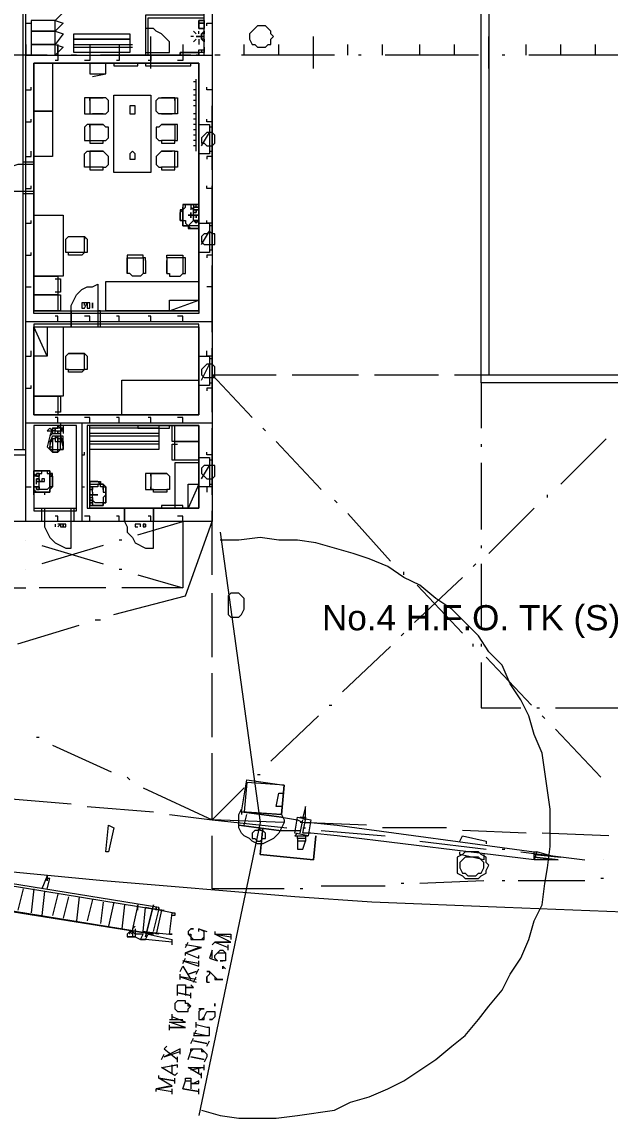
# Model space of a CAD drawing. Header units: millimetres. Extents: x -1005 to 294628, y -1154 to 182592.
# Drawn here: x 38220 to 53441, y 127699 to 156041 of the extents above; entities that cross this region are included whole.
import ezdxf

# ---------------------------------------------------------------- set-up
doc = ezdxf.new("R2010")
doc.units = ezdxf.units.MM
doc.layers.add('PDF_Geomertry', color=7, linetype='Continuous')
doc.styles.get("Standard").update_dxf_attribs({"font": 'arial.ttf'})

msp = doc.modelspace()

# ---------------------------------------------------------------- linework, layer by layer
at = {"layer": 'PDF_Geomertry', "lineweight": 5}
for points in [[(43144, 167233), (43144, 143127), (27923, 143127), (27923, 167233)], [(38323, 165373), (36946, 165373), (36946, 144986), (38323, 144986), (38323, 160001), (38667, 160001), (38667, 160690), (38323, 160690)], [(38254, 165304), (37014, 165304), (37014, 144986), (38254, 144986), (38254, 160001), (38667, 160001), (38667, 160621), (38254, 160621)], [(66011, 146708), (50101, 146708), (50101, 163583), (66011, 163583)], [(38461, 156075), (38461, 155800), (39081, 155800), (39081, 156075), (38461, 156075)], [(42938, 156006), (42800, 156006)], [(42938, 156006), (42938, 155937), (42938, 156006)], [(44384, 155386), (44522, 155386), (44591, 155455), (44660, 155455), (44660, 155593), (44728, 155662), (44660, 155731), (44660, 155800), (44522, 155937), (44315, 155937), (44109, 155731), (44109, 155593), (44177, 155455), (44246, 155455), (44315, 155386), (44384, 155386)], [(38461, 155800), (38461, 155455), (39081, 155455), (39081, 155800), (38461, 155800)], [(41009, 155249), (39563, 155249), (39563, 155731), (41009, 155731), (41009, 155249)], [(42800, 155662), (42731, 155662), (42800, 155662)], [(42800, 155662), (42869, 155662)], [(42869, 155662), (42938, 155662), (42869, 155662)], [(42938, 155800), (42938, 155731), (42938, 155800)], [(38461, 155455), (38461, 155180), (39081, 155180), (39081, 155455), (38461, 155455)], [(39563, 155593), (41009, 155593), (39563, 155593)], [(42938, 155524), (42938, 155593), (42938, 155524)], [(42318, 155180), (42318, 155180), (42318, 155249), (42387, 155249), (42318, 155249)], [(42318, 155180), (42318, 155180)], [(42318, 155180), (42318, 155180)], [(42731, 155249), (42800, 155249), (42800, 155180), (42800, 155249), (42731, 155249), (42387, 155249)], [(42800, 155180), (42800, 155180)], [(42800, 155180), (42800, 155180)], [(42800, 148499), (38530, 148499), (38530, 154973), (38530, 148568), (42800, 148568), (42800, 154973)], [(38530, 154973), (39012, 154973), (39012, 153733), (38530, 153733), (38530, 154973)], [(42800, 154973), (38530, 154973)], [(40389, 154973), (39976, 154973), (39976, 154698), (40389, 154698), (40389, 154973)], [(41216, 154973), (40596, 154973), (40596, 154904), (41216, 154904), (41216, 154973)], [(42593, 154973), (41422, 154973), (41422, 154904), (42593, 154904), (42593, 154973)], [(40596, 154147), (41560, 154147), (41560, 152149), (40596, 152149), (40596, 154147)], [(38530, 153733), (39012, 153733), (39012, 152563), (38530, 152563), (38530, 153733)], [(41147, 153733), (41147, 153871), (41009, 153871), (41009, 153665), (41147, 153665), (41147, 153733)], [(43213, 153045), (43213, 153114), (43144, 153182), (43007, 153182), (42869, 153045), (42869, 152907), (42938, 152907), (43007, 152838), (43144, 152838), (43213, 152907), (43213, 153045)], [(41147, 152563), (41147, 152631), (41078, 152700), (41009, 152631), (41009, 152494), (41147, 152494), (41147, 152563)], [(38254, 152425), (38530, 152425), (38530, 152356), (38254, 152356), (38254, 152425)], [(38254, 151667), (38530, 151667), (38530, 151598), (38254, 151598), (38254, 151667)], [(42387, 151254), (42387, 151185), (42318, 151116), (42387, 151185)], [(42387, 151116), (42387, 151185)], [(42387, 151047), (42387, 151116)], [(42593, 151323), (42456, 151323), (42524, 151323)], [(42593, 151323), (42524, 151323), (42456, 151323), (42524, 151323)], [(42524, 151323), (42593, 151323), (42662, 151323)], [(42593, 151047), (42524, 151047), (42593, 151047), (42593, 151116), (42593, 151047)], [(42593, 151323), (42800, 151323), (42593, 151323), (42800, 151323)], [(42662, 151254), (42800, 151254), (42662, 151254)], [(42800, 151254), (42662, 151254), (42800, 151254)], [(42662, 151254), (42662, 151254)], [(42662, 151185), (42662, 151185)], [(42662, 151185), (42800, 151185), (42662, 151185)], [(42800, 151185), (42662, 151185), (42800, 151185)], [(42662, 151116), (42662, 151185), (42731, 151185), (42662, 151185)], [(42662, 151185), (42662, 151185)], [(42731, 151116), (42731, 151185)], [(42800, 151323), (42800, 151047), (42800, 151323), (42800, 151047)], [(42800, 151254), (42800, 151185), (42800, 151254)], [(42800, 151254), (42800, 151254)], [(38530, 151047), (39287, 151047), (39287, 149463), (38530, 149463), (38530, 151047)], [(42387, 151047), (42387, 150978)], [(42387, 150910), (42387, 150841), (42387, 150772), (42387, 150841)], [(42387, 150910), (42387, 150910)], [(42593, 151047), (42593, 150978), (42593, 151047)], [(42593, 151047), (42593, 151047), (42731, 151047)], [(42593, 151047), (42593, 151047)], [(42593, 151047), (42593, 151047)], [(42662, 150978), (42662, 151047)], [(42662, 151047), (42662, 151047)], [(42731, 151047), (42662, 151047), (42731, 151047), (42800, 151047)], [(42662, 151047), (42662, 151047)], [(42662, 151047), (42662, 151047)], [(42662, 151047), (42731, 151047), (42731, 150978), (42731, 151047)], [(42662, 150910), (42662, 150910)], [(42800, 150772), (42800, 151047), (42800, 150772)], [(42387, 150772), (42456, 150772), (42387, 150772)], [(42593, 150703), (42800, 150703)], [(42800, 150772), (42800, 150703)], [(43213, 150427), (43213, 150565), (43144, 150565), (43075, 150634), (43007, 150565), (42938, 150565), (42869, 150496), (42869, 150359), (42938, 150290), (43213, 150290), (43213, 150427)], [(38530, 148981), (38530, 149463), (39150, 149463), (39150, 148981), (38530, 148981)], [(42800, 148568), (40389, 148568), (40389, 149325), (42800, 149325), (42800, 148568)], [(38530, 148568), (38530, 148981), (39150, 148981), (39150, 148568), (38530, 148568)], [(42800, 148568), (42042, 148568), (42042, 148843), (42800, 148843), (42800, 148568)], [(39494, 148155), (39494, 148568), (39494, 148155)], [(39976, 148774), (39907, 148774), (39907, 148637), (39976, 148637), (39976, 148774)], [(40045, 148774), (40045, 148637), (40045, 148774)], [(40252, 148155), (40252, 148568), (40183, 148568), (40183, 148155), (40252, 148155)], [(42800, 148155), (42800, 145882), (42800, 148223), (38530, 148223), (38530, 145882), (38530, 148155)], [(38530, 148155), (39287, 148155), (39287, 146364), (38530, 146364), (38530, 148155)], [(38874, 148155), (38874, 147397), (38530, 147397), (38530, 148155), (38874, 148155)], [(39838, 147466), (39907, 147397), (39907, 147053), (39838, 147053)], [(43213, 146984), (43213, 147121), (43144, 147190), (43007, 147190), (42869, 147053), (42869, 146915), (42938, 146846), (43213, 146846), (43213, 146984)], [(42800, 145882), (40803, 145882), (40803, 146777), (42800, 146777), (42800, 145882)], [(38530, 145882), (38530, 146364), (39150, 146364), (39150, 145882), (38530, 145882)], [(42800, 145882), (38530, 145882)], [(38530, 145606), (38530, 143402), (39632, 143402), (39632, 145606), (38530, 145606)], [(38530, 145606), (38530, 143471), (39632, 143471), (39632, 145606), (38530, 145606)], [(39012, 145468), (38943, 145537), (38874, 145468), (38943, 145468)], [(39081, 145537), (39081, 145537), (39150, 145537), (39150, 145537), (39081, 145537), (39012, 145537), (39012, 145468), (39012, 145537)], [(39081, 145468), (39081, 145537), (39081, 145468)], [(39150, 145606), (39150, 145606), (39218, 145537), (39150, 145537)], [(39150, 145400), (39150, 145468)], [(39218, 145606), (39218, 145606)], [(39287, 145537), (39218, 145537), (39218, 145468)], [(39218, 145468), (39218, 145400), (39218, 145468)], [(39287, 145537), (39287, 145537)], [(39287, 145468), (39287, 145537)], [(39976, 145606), (42800, 145606), (39907, 145606), (39907, 143471), (42800, 143471), (39976, 143471)], [(39976, 144986), (39976, 145606), (41767, 145606), (41767, 144986), (39976, 144986)], [(42042, 145606), (41216, 145606), (41216, 145537), (42042, 145537), (42042, 145606)], [(42800, 145606), (42800, 145193), (42180, 145193), (42180, 145606), (42800, 145606)], [(42800, 145606), (42800, 143471)], [(39081, 144986), (39218, 144986), (39218, 145262), (39150, 145262), (39150, 145331), (39081, 145331), (39081, 145262), (39012, 145262), (39012, 145193), (38943, 145193), (38943, 145055), (39012, 145055), (39012, 144986), (39081, 144986)], [(39150, 145262), (39081, 145331), (39081, 145193), (39150, 145193), (39150, 145262)], [(39081, 145331), (39081, 145193), (39218, 145193), (39218, 145331), (39081, 145331)], [(39081, 145331), (39081, 145193), (39218, 145193), (39218, 145331), (39081, 145331)], [(39081, 145331), (39081, 145193), (39218, 145193), (39218, 145331), (39081, 145331)], [(39081, 145331), (39081, 145193), (39218, 145193), (39218, 145331), (39081, 145331)], [(39081, 145331), (39081, 145193), (39218, 145193), (39218, 145331), (39081, 145331)], [(39081, 145331), (39081, 145193), (39218, 145193), (39218, 145331), (39081, 145331)], [(39150, 145331), (39150, 145193), (39287, 145193), (39287, 145331), (39150, 145331)], [(39150, 145331), (39150, 145193), (39287, 145193), (39287, 145331), (39150, 145331)], [(39150, 145331), (39150, 145193), (39287, 145193), (39287, 145331), (39150, 145331)], [(39150, 145331), (39150, 145193), (39287, 145193), (39287, 145331), (39150, 145331)], [(39150, 145331), (39150, 145193), (39287, 145193), (39287, 145331), (39150, 145331)], [(39150, 145331), (39150, 145193), (39287, 145193), (39287, 145331), (39150, 145331)], [(42800, 145193), (42800, 144711), (42180, 144711), (42180, 145193), (42800, 145193)], [(39287, 145055), (39287, 144986), (39218, 144986), (39150, 144917), (39012, 144917), (39012, 144986), (38943, 144986), (38943, 145055), (38943, 144986), (39012, 144917), (39150, 144917), (39218, 144986), (39287, 144986)], [(42800, 143471), (42800, 144642), (42180, 144642), (42180, 143471), (42800, 143471)], [(43213, 144435), (43213, 144573), (42938, 144573), (42869, 144504), (42869, 144366), (43007, 144229), (43144, 144229), (43213, 144298), (43213, 144435)], [(38530, 144435), (38530, 144160), (38530, 144435)], [(38530, 144435), (38736, 144435), (38530, 144435)], [(38530, 144366), (38530, 144366)], [(38599, 144298), (38599, 144366)], [(38667, 144366), (38667, 144298)], [(38943, 144022), (38943, 144298), (39012, 144298), (39012, 144366), (38943, 144366), (38943, 144435), (38943, 144366)], [(38943, 144298), (38943, 144366)], [(38530, 143815), (38530, 143884), (38530, 144160), (38530, 143884)], [(38530, 144022), (38530, 144022), (38530, 143953), (38530, 143953)], [(38530, 144022), (38599, 144022), (38530, 144022)], [(38599, 144160), (38599, 144229)], [(38599, 144229), (38599, 144160), (38667, 144160), (38667, 144229), (38599, 144229)], [(38599, 144229), (38599, 144160), (38667, 144160), (38667, 144229), (38599, 144229)], [(38599, 144022), (38599, 144022)], [(38599, 144022), (38599, 144022)], [(38599, 144022), (38599, 144022)], [(38667, 144022), (38599, 144022), (38667, 144022)], [(38599, 144022), (38667, 144022), (38599, 144022)], [(38667, 144022), (38599, 144022), (38667, 144022)], [(38667, 143953), (38599, 143953), (38599, 144022), (38667, 144022)], [(38667, 144160), (38667, 144160)], [(38667, 144160), (38667, 144160)], [(38667, 144160), (38667, 144160)], [(38667, 144160), (38667, 144160)], [(38667, 144160), (38667, 144160)], [(38667, 144160), (38667, 144160)], [(38667, 144160), (38667, 144160)], [(38667, 144160), (38736, 144160), (38667, 144160)], [(38667, 144160), (38667, 144160)], [(38667, 144160), (38667, 144160)], [(38667, 144022), (38667, 144022)], [(38667, 144022), (38667, 144022)], [(38667, 144022), (38667, 143953)], [(38805, 144160), (38805, 144229), (38736, 144229), (38736, 144160), (38805, 144160)], [(38805, 144160), (38805, 144229), (38736, 144229), (38736, 144160), (38805, 144160)], [(40114, 144160), (39976, 144160)], [(39976, 144091), (39976, 144160)], [(39976, 144091), (39976, 143815), (39976, 144091)], [(39976, 144022), (40045, 144022), (39976, 144022)], [(39976, 143953), (39976, 144022), (39976, 143953), (39976, 144022)], [(39976, 144022), (39976, 143953), (39976, 144022)], [(40252, 144160), (40252, 144091), (40183, 144160), (40114, 144160)], [(40252, 144091), (40320, 144091)], [(40389, 144022), (40320, 144091)], [(40320, 144091), (40320, 144091)], [(42800, 143471), (42524, 143471), (42524, 144091), (42800, 144091), (42800, 143471)], [(38599, 143953), (38599, 143953)], [(38599, 143953), (38599, 143953)], [(38599, 143953), (38599, 143953)], [(38599, 143953), (38667, 143953), (38599, 143953)], [(38667, 143953), (38667, 143953)], [(38874, 143884), (38805, 143884), (38736, 143884), (38805, 143884)], [(39976, 143815), (39976, 143815)], [(40045, 143815), (40045, 143815)], [(40045, 143815), (40045, 143815)], [(40045, 143815), (40045, 143815)], [(40045, 143815), (40045, 143815)], [(40045, 143815), (40045, 143815)], [(40045, 143815), (40045, 143815)], [(40045, 143815), (40045, 143815)], [(40114, 143815), (40114, 143815)], [(40183, 143815), (40114, 143815), (40183, 143815)], [(40183, 143815), (40114, 143815), (40183, 143815)], [(40114, 143815), (40114, 143815)], [(40114, 143815), (40114, 143815)], [(40114, 143815), (40114, 143815)], [(40389, 143884), (40389, 143815)], [(40389, 143815), (40389, 143884)], [(40389, 143815), (40389, 143815)], [(40389, 143609), (40389, 143678), (40389, 143747), (40389, 143815), (40389, 143747), (40389, 143678)], [(38805, 143471), (38805, 143127), (38736, 143127), (38736, 143471), (38805, 143471)], [(39563, 143471), (39563, 143127), (39494, 143127), (39494, 143471), (39563, 143471)], [(39976, 143609), (39976, 143678), (39976, 143609)], [(40045, 143678), (39976, 143678), (40045, 143678)], [(39976, 143678), (40045, 143678), (39976, 143678)], [(39976, 143678), (39976, 143678)], [(40045, 143609), (39976, 143609), (40045, 143609)], [(39976, 143609), (40045, 143609), (39976, 143609)], [(39976, 143609), (39976, 143609)], [(39976, 143609), (39976, 143609)], [(40114, 143540), (39976, 143540), (40114, 143540), (39976, 143540)], [(39976, 143540), (39976, 143540)], [(39976, 143540), (39976, 143540)], [(40045, 143678), (40045, 143678)], [(40045, 143609), (40045, 143609)], [(40045, 143609), (40045, 143609)], [(40045, 143609), (40045, 143609)], [(40045, 143609), (40045, 143609)], [(40183, 143540), (40114, 143540), (40045, 143540)], [(40252, 143540), (40252, 143540), (40320, 143540), (40252, 143540), (40114, 143540)], [(40871, 143471), (40871, 143127), (40871, 143471)], [(41629, 143471), (41629, 143127), (41629, 143471)], [(42387, 143540), (41836, 143540), (41836, 143471), (42387, 143471), (42387, 143540)], [(39287, 143058), (39218, 143058), (39218, 142989), (39287, 142989), (39287, 143058)], [(39356, 143058), (39287, 143058), (39287, 142989), (39356, 142989), (39356, 143058)], [(41354, 143058), (41354, 142989), (41422, 142989), (41422, 143058), (41354, 143058)], [(41422, 143058), (41422, 142989), (41422, 143058)], [(43971, 140923), (43971, 141129), (43833, 141267), (43626, 141267), (43558, 141198), (43558, 140716), (43626, 140647), (43833, 140647), (43902, 140716), (43971, 140854), (43971, 140923)], [(43902, 135619), (44935, 135482)], [(45624, 134999), (45279, 135068), (45348, 135482), (45693, 135413)], [(45555, 135757), (45555, 135757)], [(45555, 135757), (45555, 135757)], [(45555, 135482), (45555, 135413)], [(40596, 135206), (40458, 134586), (40389, 134586), (40458, 135275)], [(43833, 135275), (44866, 135137)], [(44522, 134999), (44522, 135068), (44453, 135137), (44384, 135137), (44384, 135206), (44315, 135137), (44246, 135137), (44177, 135068), (44177, 134931), (44246, 134931), (44315, 134862), (44384, 134862), (44453, 134931), (44522, 134931), (44522, 134999)], [(44384, 134517), (44453, 135206)], [(45762, 134380), (45830, 134999)], [(45348, 134862), (45348, 134655), (45486, 134655), (45555, 134862)], [(45762, 134380), (44384, 134517)], [(49963, 134586), (49756, 134586), (49687, 134586), (49619, 134517), (49481, 134448), (49481, 134035), (49619, 133966), (49687, 133897), (49756, 133897), (49963, 133897), (50032, 133897), (50101, 133966), (50238, 134035), (50238, 134104), (50307, 134242), (50238, 134311), (50238, 134448), (50101, 134517), (50032, 134586)], [(49963, 133966), (50032, 134035), (50101, 134035), (50170, 134173), (50170, 134311), (50032, 134448), (49963, 134448), (49756, 134448), (49687, 134448), (49550, 134311), (49550, 134173), (49619, 134035), (49687, 134035), (49756, 133966)], [(52167, 134448), (52098, 134448), (51478, 134517)], [(52098, 134380), (51478, 134448)], [(41422, 132382), (41629, 133209)], [(41698, 133071), (41698, 133140)], [(41767, 133140), (41767, 133071), (41767, 133140)], [(40940, 132382), (41078, 132382)], [(41629, 132451), (41629, 132451)], [(42042, 132451), (42042, 132451)], [(42042, 132451), (42111, 132451), (42042, 132451)], [(42731, 131487), (42524, 131418)], [(42593, 130867), (42249, 130936)], [(43213, 130660), (43213, 130591), (43213, 130660)], [(43007, 129627), (42662, 129696)], [(42938, 129214), (42593, 129283)], [(42800, 128387), (42387, 128456)]]:
    msp.add_lwpolyline(points, close=True, dxfattribs=at)
for points in [[(64151, 163376), (65804, 163376), (50307, 163376), (50307, 146915), (65804, 146915), (64151, 146915)], [(42938, 155180), (42938, 161861), (41767, 161861), (41767, 160759), (42387, 160414), (42938, 160414)], [(38323, 143127), (38323, 159932), (38736, 159932), (38736, 160759)], [(39081, 156626), (39287, 156626), (39081, 156351), (39287, 156282), (39081, 156075), (39287, 156006), (39081, 155800), (39287, 155731), (39081, 155455), (39287, 155386), (39081, 155180)], [(42938, 156213), (41422, 156213), (41422, 155180)], [(38323, 156006), (38461, 156006), (38461, 155937)], [(41491, 155180), (41491, 156144), (42938, 156144)], [(42800, 156075), (42800, 155869), (42938, 155869), (42938, 155937), (42938, 155869), (42800, 155869), (42800, 156075), (42938, 156075), (42938, 156006), (42938, 156075), (42800, 156075), (42938, 156075)], [(42800, 156006), (42938, 156006), (42938, 155937), (42938, 155937)], [(42938, 155869), (42800, 155869), (42938, 155869), (42938, 155937), (42938, 155937)], [(43007, 155937), (43007, 156006), (43144, 156006), (43144, 154284), (43007, 154284), (43007, 154353)], [(41422, 155249), (42042, 155249), (42042, 155524), (41836, 155731), (41698, 155800), (41629, 155869), (41422, 155869)], [(41560, 154835), (41560, 155662)], [(42662, 155662), (42593, 155662)], [(42731, 155731), (42662, 155800)], [(42800, 155731), (42800, 155800)], [(42938, 155593), (42869, 155593), (42869, 155662), (42869, 155731), (42938, 155800)], [(42938, 155731), (42869, 155731), (42869, 155662), (42869, 155593), (42938, 155524)], [(42869, 155731), (42869, 155731)], [(45762, 154835), (45762, 155662)], [(50307, 154835), (50307, 155662)], [(38323, 155455), (38323, 155180), (43144, 155180)], [(39150, 155180), (39150, 155455), (39150, 155180), (39150, 155042), (39081, 155042)], [(39563, 155455), (41078, 155455)], [(39563, 155386), (41078, 155386)], [(39976, 155455), (39976, 155180), (39976, 155042), (39838, 155042)], [(40734, 155455), (40734, 155180), (40734, 155042), (40665, 155042)], [(42387, 155455), (42387, 155180), (42387, 155042), (42249, 155042)], [(42731, 155593), (42662, 155524)], [(42800, 155593), (42800, 155455)], [(42938, 155386), (42938, 155386), (42938, 155249), (42800, 155249)], [(42800, 155249), (42800, 155318), (42938, 155318), (42938, 155386), (42938, 155249), (42938, 155249)], [(42869, 155593), (42869, 155593)], [(42869, 155318), (42869, 155249)], [(42938, 155386), (42938, 155249)], [(43971, 155180), (43971, 155455)], [(44866, 155180), (44866, 155455)], [(46657, 155180), (46657, 155455)], [(47552, 155180), (47552, 155455)], [(48517, 155180), (48517, 155455)], [(49412, 155180), (49412, 155455)], [(51272, 155180), (51272, 155455)], [(52167, 155180), (52167, 155455)], [(53062, 155180), (53062, 155455)], [(38874, 155180), (36532, 155180)], [(39632, 155180), (39494, 155180)], [(42593, 155180), (40252, 155180)], [(41560, 155180), (41560, 155042), (41491, 155042)], [(42800, 155180), (42731, 155180), (42731, 155180)], [(43351, 155180), (43213, 155180)], [(46313, 155180), (43902, 155180)], [(47001, 155180), (46932, 155180)], [(50032, 155180), (47621, 155180)], [(50721, 155180), (50652, 155180)], [(53682, 155180), (51340, 155180)], [(40045, 154629), (40389, 154698)], [(42731, 154491), (42662, 154491)], [(42731, 152700), (42731, 154560)], [(38323, 154284), (38461, 154284), (38461, 154353)], [(42731, 154284), (42662, 154284)], [(39976, 154009), (39976, 154078), (40320, 154078), (40045, 154078), (39976, 154078), (39907, 154078), (39838, 154078), (39838, 154009), (39838, 153665), (39907, 153665), (39976, 153665), (40045, 153665)], [(39976, 154078), (39976, 153665), (40320, 153665), (40389, 153665), (40458, 153733), (40458, 154009), (40389, 154078), (40320, 154078), (40320, 154078)], [(42180, 154078), (42180, 153665), (41836, 153665), (41767, 153665), (41698, 153733), (41698, 154009), (41767, 154078), (41836, 154078), (41836, 154078)], [(42180, 154009), (42180, 154078), (41836, 154078), (42111, 154078), (42180, 154078), (42249, 154078), (42249, 154009), (42249, 153665), (42180, 153665), (42111, 153665)], [(42731, 154147), (42662, 154147)], [(42731, 154009), (42662, 154009)], [(40320, 153665), (40320, 153665), (40045, 153665)], [(41836, 153665), (41836, 153665), (42111, 153665)], [(42731, 153871), (42662, 153871)], [(42731, 153665), (42662, 153665)], [(43144, 152218), (43144, 153871)], [(38323, 153458), (38461, 153458), (38461, 153527)], [(39976, 153320), (39976, 153389), (40320, 153389), (40045, 153389), (39976, 153389), (39907, 153389), (39838, 153320), (39838, 152976), (39907, 152976), (39976, 152976), (39976, 152907), (40045, 152907), (40320, 152907), (40320, 152976)], [(39976, 153389), (39976, 152976), (40320, 152976), (40389, 152976), (40458, 153045), (40458, 153320), (40389, 153320), (40320, 153389), (40320, 153389)], [(41836, 153389), (41836, 153389), (41767, 153320), (41698, 153320), (41698, 153045), (41767, 152976), (41836, 152976), (41836, 152907), (42111, 152907), (42180, 152907), (42180, 152976), (42249, 152976), (42249, 153320), (42249, 153389), (42180, 153389), (42180, 153320)], [(42180, 153389), (41836, 153389), (42111, 153389), (42180, 153389), (42180, 152976), (41836, 152976)], [(42731, 153527), (42662, 153527)], [(42731, 153389), (42662, 153389)], [(42800, 153389), (43075, 153389), (43075, 152631), (42800, 152631)], [(43144, 153458), (43007, 153458), (43007, 153527)], [(42731, 153251), (42662, 153251)], [(42731, 153114), (42662, 153114)], [(42869, 152838), (43075, 153182)], [(43075, 152700), (43144, 152700), (43144, 153320), (43075, 153320)], [(42731, 152976), (42662, 152976)], [(42731, 152838), (42662, 152838)], [(38323, 152563), (38461, 152563), (38461, 152700)], [(40320, 152287), (39976, 152287), (39907, 152287), (39838, 152287), (39838, 152631), (39907, 152700), (39976, 152700), (39976, 152631)], [(39976, 152700), (39976, 152287), (39976, 152218), (40045, 152218), (40320, 152218), (40320, 152287), (40389, 152287), (40458, 152356), (40458, 152563), (40389, 152631), (40320, 152700), (39976, 152700), (40045, 152700), (40320, 152700), (40320, 152700)], [(42180, 152631), (42180, 152700), (42249, 152700), (42249, 152631), (42249, 152287), (42180, 152287), (41836, 152287), (41836, 152218), (42111, 152218), (42180, 152218), (42180, 152287), (42180, 152700), (41836, 152700), (41767, 152631), (41698, 152563), (41698, 152356), (41767, 152287), (41836, 152287)], [(41836, 152700), (41836, 152700), (42111, 152700)], [(42180, 152700), (42111, 152700)], [(43144, 152563), (43007, 152563), (43007, 152494)], [(38254, 152356), (38116, 152356), (37910, 152287), (37703, 152080), (37565, 151805), (37565, 151667), (38254, 151667)], [(38323, 151736), (38461, 151736), (38461, 151805)], [(43144, 151736), (43007, 151736), (43007, 151805)], [(43144, 150152), (43144, 151805)], [(42387, 151323), (42387, 151323), (42387, 151254), (42387, 151185), (42318, 151185), (42318, 151116), (42318, 151047), (42318, 151116), (42318, 151047)], [(42318, 151116), (42387, 151185), (42387, 151254)], [(42318, 151047), (42318, 150978), (42318, 151116), (42318, 151116)], [(42456, 151323), (42387, 151323), (42456, 151323), (42387, 151323), (42456, 151323), (42387, 151323), (42387, 151254), (42387, 151185), (42456, 151254), (42456, 151323), (42593, 151323), (42593, 151254), (42593, 151185)], [(42387, 151323), (42387, 151323), (42387, 151254)], [(42387, 151323), (42387, 151323), (42387, 151254)], [(42387, 151323), (42387, 151323), (42387, 151254)], [(42387, 151116), (42387, 151116)], [(42524, 151323), (42524, 151323), (42456, 151323), (42456, 151323)], [(42593, 151254), (42662, 151185), (42662, 151254), (42662, 151254)], [(42731, 151323), (42731, 151323), (42662, 151323)], [(42731, 151254), (42731, 151254), (42800, 151254), (42800, 151185), (42731, 151185), (42800, 151185), (42800, 151116), (42800, 151185), (42800, 151254), (42800, 151185), (42731, 151185), (42662, 151185), (42662, 151254), (42662, 151254), (42731, 151254), (42800, 151254), (42731, 151254), (42731, 151323)], [(42800, 151185), (42800, 151185), (42800, 151254), (42800, 151323), (42731, 151323), (42662, 151323), (42662, 151254), (42662, 151185), (42662, 151116), (42662, 151185), (42662, 151116), (42662, 151185), (42662, 151116)], [(42731, 151254), (42662, 151254), (42662, 151254)], [(42731, 151254), (42731, 151254), (42662, 151254)], [(42662, 151185), (42662, 151185), (42662, 151116)], [(42662, 151047), (42662, 151047), (42662, 151116), (42731, 151116), (42731, 151185), (42800, 151185), (42800, 151185)], [(42800, 151254), (42800, 151254), (42731, 151254), (42731, 151254)], [(42800, 151254), (42800, 151254), (42800, 151185)], [(42800, 151047), (42800, 151254)], [(38323, 150841), (38461, 150841), (38461, 150910)], [(42456, 150772), (42456, 150772), (42387, 150772), (42387, 150841), (42387, 150910), (42318, 150910), (42318, 150978), (42318, 150910), (42387, 150910), (42387, 150978), (42387, 150910), (42456, 150910), (42456, 150841), (42524, 150772), (42593, 150841), (42662, 150910), (42731, 150841), (42800, 150910), (42800, 150841), (42800, 150841), (42800, 150910), (42800, 150910)], [(42387, 150841), (42387, 150772), (42387, 150772)], [(42593, 151047), (42593, 151047), (42662, 151047), (42662, 150978), (42662, 151047), (42662, 151047)], [(42662, 150910), (42662, 150910), (42800, 150910), (42662, 150910), (42662, 150978), (42662, 151047), (42593, 151047), (42731, 151047), (42731, 151047)], [(42662, 150910), (42731, 150841), (42731, 150910), (42800, 150910), (42800, 150910)], [(42731, 151047), (42731, 151047), (42800, 151047), (42800, 150841)], [(42731, 151047), (42731, 151047)], [(42800, 150841), (42800, 150910), (42800, 150910)], [(42800, 150910), (42800, 150910)], [(42800, 150772), (42800, 150841), (42800, 150841)], [(42800, 150841), (43075, 150841), (43075, 150083), (42800, 150083)], [(43144, 150841), (43007, 150841), (43007, 150910)], [(42662, 150772), (42593, 150772), (42524, 150772), (42456, 150772), (42524, 150772), (42524, 150703), (42593, 150703), (42524, 150772), (42524, 150772)], [(42524, 150772), (42456, 150772), (42456, 150772)], [(42662, 150703), (42524, 150703)], [(42800, 150772), (42731, 150772), (42662, 150772)], [(42731, 150772), (42731, 150772)], [(42869, 150290), (43075, 150634)], [(43075, 150152), (43144, 150152), (43144, 150772), (43075, 150772)], [(39769, 150014), (39425, 150014), (39425, 150083), (39356, 150083), (39356, 150152), (39356, 150359), (39356, 150427), (39425, 150496), (39838, 150496), (39838, 150427)], [(39425, 150496), (39425, 150496), (39769, 150496), (39838, 150496), (39907, 150427), (39907, 150083), (39838, 150083), (39838, 150496)], [(38323, 150014), (38461, 150014), (38461, 150083)], [(39838, 150083), (39425, 150083)], [(39769, 150014), (39838, 150083), (39838, 150083)], [(40940, 149945), (41354, 149945), (41354, 150014), (41009, 150014), (40940, 150014), (40940, 149945), (41009, 149945)], [(41422, 149876), (41422, 149532), (41354, 149532), (41285, 149463), (41078, 149463), (41009, 149532), (40940, 149532), (40940, 149945), (40940, 149876), (40940, 149532), (40940, 149532)], [(41422, 149876), (41422, 149945), (41354, 149945), (41354, 149945)], [(41354, 149945), (41354, 149532)], [(42042, 149945), (41973, 149945), (41973, 150014), (42042, 150014), (42318, 150014), (42387, 150014), (42387, 149945), (42387, 149532), (42456, 149532), (42456, 149876), (42456, 149945), (42387, 149945), (42318, 149945)], [(42387, 149945), (41973, 149945), (41973, 149532), (42042, 149532), (42042, 149463), (42318, 149463), (42387, 149532)], [(41973, 149945), (41973, 149876)], [(43144, 150014), (43007, 150014), (43007, 149945)], [(41973, 149532), (41973, 149532), (41973, 149876)], [(43144, 148017), (43144, 149739)], [(39081, 149394), (39218, 149394), (39218, 149050), (39081, 149050)], [(38323, 149188), (38461, 149188)], [(39494, 148568), (39494, 148706), (39632, 148981), (39769, 149119), (39907, 149188), (40045, 149188), (40183, 149257), (40183, 148568)], [(43144, 149188), (43007, 149188)], [(39081, 148981), (39218, 148981), (39218, 148568), (39081, 148568)], [(42042, 148568), (42800, 148843)], [(39838, 148706), (39838, 148774), (39769, 148774), (39769, 148637), (39838, 148637), (39907, 148774), (39838, 148774)], [(38323, 148292), (43144, 148292)], [(39150, 148292), (39150, 148430), (39081, 148430)], [(39976, 148292), (39976, 148430), (39838, 148430)], [(40734, 148292), (40734, 148430), (40665, 148430)], [(41560, 148292), (41560, 148430), (41491, 148430)], [(42387, 148292), (42387, 148430), (42249, 148430)], [(38874, 147397), (38530, 148155)], [(38323, 147397), (38461, 147397), (38461, 147535)], [(39425, 147053), (39838, 147053), (39838, 147053), (39769, 146984), (39425, 146984), (39425, 147053), (39356, 147053), (39356, 147121), (39356, 147397), (39425, 147466), (39838, 147466)], [(39838, 147397), (39838, 147466), (39769, 147466), (39425, 147466), (39425, 147466)], [(42800, 147397), (43075, 147397), (43075, 146639), (42800, 146639)], [(43144, 147397), (43007, 147397), (43007, 147535)], [(43144, 145951), (43144, 147604)], [(42869, 146777), (43075, 147190)], [(43075, 146708), (43144, 146708), (43144, 147328), (43075, 147328)], [(44177, 145813), (43144, 146915), (44797, 146915)], [(45211, 146915), (46932, 146915)], [(47346, 146915), (48999, 146915)], [(49412, 146915), (51065, 146915)], [(51547, 146915), (53200, 146915)], [(38323, 146570), (38461, 146570), (38461, 146639)], [(43144, 146570), (43007, 146570), (43007, 146502)], [(50101, 146708), (50101, 145537)], [(39081, 146364), (39218, 146364), (39218, 145951), (39081, 145951)], [(39150, 145675), (39150, 145813), (39081, 145813)], [(39976, 145675), (39976, 145813), (39838, 145813)], [(40734, 145675), (40734, 145813), (40665, 145813)], [(41560, 145675), (41560, 145813), (41491, 145813)], [(42387, 145675), (42387, 145813), (42249, 145813)], [(38323, 145675), (43144, 145675)], [(39012, 145537), (38943, 145331), (38874, 145055), (39012, 144917), (39150, 144917), (39218, 144986), (39287, 144986), (39287, 145055), (39218, 145331), (39287, 145193), (39287, 145055), (39218, 145400), (39218, 145468), (39287, 145468), (39287, 145400)], [(39218, 145675), (39218, 145400), (39218, 145331), (39012, 145331), (38943, 145193), (38943, 145055), (39012, 145331)], [(39081, 145400), (39081, 145468), (39012, 145468), (39012, 145400), (38943, 145331)], [(39012, 145400), (39218, 145400), (39218, 145400)], [(39081, 145468), (39081, 145468), (39150, 145468), (39218, 145468)], [(39218, 145606), (39218, 145606)], [(39287, 145606), (39287, 145606), (39287, 145537), (39218, 145537), (39218, 145537)], [(39218, 145537), (39218, 145537), (39287, 145537), (39287, 145537)], [(39769, 145675), (39769, 143127)], [(41767, 145537), (39976, 145537)], [(41767, 145400), (39976, 145400)], [(42249, 145193), (42111, 145193), (42111, 145606), (42249, 145606)], [(43144, 143815), (43144, 145537)], [(44522, 145468), (44453, 145537)], [(39150, 144917), (39150, 145262), (39150, 145331), (39081, 145331), (39081, 145262), (39012, 145262), (39012, 144917)], [(39081, 145331), (39081, 145331)], [(41767, 145331), (39976, 145331)], [(41767, 145193), (39976, 145193)], [(41767, 145124), (39976, 145124)], [(42249, 144711), (42111, 144711), (42111, 145124), (42249, 145124)], [(45968, 143953), (44797, 145193)], [(50101, 145124), (50101, 145055)], [(52167, 144091), (53338, 145262)], [(36739, 144849), (38323, 144849)], [(39769, 144849), (39838, 144849), (39838, 144917)], [(43144, 144849), (43007, 144849), (43007, 144917)], [(42800, 144780), (43075, 144780), (43075, 144022), (42800, 144022)], [(42869, 144229), (43075, 144573)], [(43075, 144091), (43144, 144091), (43144, 144711), (43075, 144711)], [(50101, 144642), (50101, 142920)], [(38599, 143884), (38599, 143884), (38530, 143953), (38530, 144160), (38530, 144435)], [(38530, 144435), (38530, 144435), (38599, 144435), (38599, 144435)], [(38943, 144022), (38943, 144022), (38874, 143953), (38667, 143953), (38667, 144022), (38667, 144298), (38599, 144298), (38530, 144298), (38530, 144229), (38530, 144298), (38530, 144366), (38530, 144298), (38530, 144366), (38599, 144298), (38667, 144298), (38667, 144366), (38599, 144366), (38599, 144366)], [(38599, 144435), (38667, 144435), (38805, 144435), (38874, 144435), (38874, 144435)], [(38599, 144366), (38599, 144366), (38667, 144366)], [(38667, 144366), (38736, 144366), (38736, 144435), (38874, 144435), (38874, 144366), (38943, 144366), (39012, 144298), (39012, 144229), (39012, 144298), (39012, 144022), (38943, 143953), (38943, 143884), (38943, 143953), (39012, 144022), (39012, 144091), (39012, 144160), (39012, 144229)], [(38667, 144435), (38736, 144435), (38805, 144435)], [(38874, 144435), (38736, 144435), (38805, 144435), (38805, 144435)], [(38943, 144435), (38943, 144435), (38943, 144435), (38874, 144435), (38943, 144435), (38874, 144435), (38805, 144435)], [(41560, 144298), (41560, 144366), (41491, 144366), (41422, 144366), (41422, 144298), (41422, 144022), (41422, 143953), (41491, 143953), (41560, 143953), (41560, 144022)], [(41973, 144366), (41973, 144366), (42042, 144298), (42042, 144229), (42042, 144022), (42042, 143953), (41973, 143953), (41973, 143884), (41629, 143884), (41629, 143953), (41560, 143953), (41973, 143953)], [(41560, 144366), (41973, 144366), (41629, 144366), (41560, 144366), (41560, 143953)], [(38323, 144022), (38461, 144022)], [(38530, 143884), (38736, 143884), (38530, 143884), (38736, 143884), (38530, 143884), (38530, 144160), (38530, 143884), (38530, 143815)], [(38599, 144091), (38599, 144160), (38599, 144229), (38599, 144160), (38599, 144160)], [(38599, 144229), (38667, 144229), (38667, 144160)], [(38599, 144160), (38667, 144160), (38667, 144160)], [(38599, 144022), (38599, 144022), (38599, 143953), (38667, 143953), (38667, 143953)], [(38667, 144022), (38667, 144022), (38599, 144022)], [(38667, 144022), (38667, 144022), (38599, 144022), (38599, 144022)], [(38599, 144022), (38599, 144022), (38599, 143953)], [(38667, 144022), (38667, 144022), (38599, 144022)], [(38667, 144229), (38667, 144229), (38667, 144160)], [(38667, 144229), (38667, 144160), (38667, 144160)], [(38667, 144022), (38667, 144022), (38667, 143953)], [(38667, 144022), (38667, 144022), (38667, 143953), (38667, 143953)], [(38667, 144022), (38667, 144022), (38667, 143953), (38667, 143953)], [(38667, 144022), (38667, 144022), (38667, 143953)], [(39012, 144229), (39012, 144160), (39012, 144091), (39012, 144022), (38943, 144022), (38943, 143953), (38943, 143953), (38943, 143884), (38943, 143884)], [(39012, 144160), (39012, 144160), (39012, 144091), (39012, 144022), (38943, 143953), (38943, 143884), (38943, 143884)], [(39012, 144160), (39012, 144091), (39012, 144022), (38943, 143953)], [(39769, 144022), (39838, 144022)], [(39976, 144091), (39976, 144091), (40045, 144091), (40045, 144091)], [(39976, 144091), (39976, 144022), (39976, 144022)], [(39976, 143815), (39976, 143815), (39976, 144022)], [(39976, 143953), (39976, 143953), (39976, 144022), (39976, 144022)], [(40045, 143884), (40045, 143953), (39976, 143953), (40045, 143953), (40045, 144022), (40045, 143953), (40045, 144022)], [(40045, 144160), (40183, 144160)], [(40320, 143953), (40320, 144022), (40252, 144022), (40252, 144091), (40183, 144091), (40183, 144022), (40114, 144022), (40045, 144022), (40045, 144022)], [(40045, 144091), (40114, 144091), (40183, 144091), (40252, 144091), (40320, 144091), (40320, 144091), (40320, 144091)], [(40252, 144091), (40252, 144091)], [(40320, 144091), (40320, 144091), (40320, 144022), (40389, 144022)], [(40320, 144022), (40320, 143953), (40320, 143884), (40389, 143884), (40389, 143953), (40389, 143884), (40389, 143953), (40389, 144022), (40389, 143953), (40389, 144022)], [(42800, 144091), (42524, 143471)], [(43144, 144022), (43007, 144022), (43007, 143884)], [(38599, 143953), (38599, 143953), (38667, 143953), (38667, 143953)], [(38599, 143953), (38599, 143953), (38667, 143953)], [(38667, 143884), (38736, 143884), (38805, 143884), (38667, 143884), (38599, 143884), (38599, 143884)], [(38874, 143884), (38805, 143884), (38736, 143884), (38805, 143884), (38874, 143884), (38943, 143884), (38943, 143884)], [(38874, 143884), (38874, 143884), (38805, 143884), (38805, 143815)], [(38943, 143953), (38943, 143884), (38874, 143884), (38943, 143884), (38874, 143884), (38943, 143884), (38943, 143884)], [(40045, 143747), (40045, 143815), (39976, 143815), (40045, 143815), (40114, 143815), (40114, 143815), (40045, 143815), (39976, 143815), (39976, 143815), (40045, 143815), (40114, 143815), (40114, 143815), (40045, 143815), (40045, 143815)], [(40045, 143815), (40045, 143815), (39976, 143815), (39976, 143815)], [(39976, 143540), (39976, 143815), (39976, 143540), (39976, 143815), (39976, 143540), (39976, 143609), (39976, 143678), (39976, 143678)], [(39976, 143815), (39976, 143609), (39976, 143609)], [(39976, 143678), (39976, 143678), (39976, 143747), (40045, 143747), (40045, 143678), (40045, 143609), (40045, 143540)], [(40045, 143884), (40045, 143815), (40045, 143815)], [(40045, 143747), (40045, 143678)], [(40114, 143815), (40114, 143815)], [(40389, 143678), (40389, 143747), (40389, 143678), (40389, 143609), (40320, 143609), (40320, 143540), (40320, 143609), (40389, 143609), (40320, 143609), (40320, 143540), (40320, 143609), (40389, 143609), (40389, 143678), (40389, 143747), (40389, 143815), (40320, 143747), (40320, 143678), (40320, 143609), (40114, 143609), (40114, 143609)], [(40389, 143815), (40389, 143815), (40389, 143747)], [(40389, 143815), (40389, 143747)], [(51823, 143747), (51823, 143815)], [(39976, 143609), (39976, 143609), (39976, 143678)], [(40045, 143678), (40045, 143678), (40045, 143609), (39976, 143609), (39976, 143678)], [(40045, 143678), (39976, 143678), (39976, 143678)], [(39976, 143678), (39976, 143678), (39976, 143609), (39976, 143678), (40045, 143678), (40045, 143678)], [(39976, 143678), (39976, 143678), (39976, 143678), (40045, 143678), (40045, 143678)], [(39976, 143678), (39976, 143678)], [(39976, 143609), (40045, 143609), (40045, 143609)], [(40045, 143609), (39976, 143609), (39976, 143609)], [(39976, 143609), (39976, 143609), (40045, 143609), (40045, 143609)], [(39976, 143540), (39976, 143540), (40045, 143540), (40045, 143540)], [(40114, 143609), (40045, 143678), (40045, 143678)], [(40045, 143609), (40045, 143609), (40045, 143678), (40045, 143678)], [(40045, 143678), (40045, 143678), (40045, 143609)], [(40114, 143540), (40183, 143540), (40252, 143540), (40320, 143540), (40252, 143540), (40252, 143540)], [(40320, 143540), (40320, 143540), (40252, 143540), (40114, 143540)], [(40183, 143540), (40252, 143540), (40252, 143540)], [(40389, 143678), (40389, 143609), (40320, 143609), (40320, 143609)], [(40320, 143609), (40320, 143540)], [(46381, 143609), (46313, 143678)], [(50307, 142300), (51478, 143471)], [(39150, 143127), (39150, 143264), (39081, 143264)], [(39976, 143127), (39976, 143264), (39838, 143264)], [(40734, 143127), (40734, 143264), (40665, 143264)], [(41216, 142782), (42387, 143127), (42387, 143264), (42249, 143264)], [(41560, 143127), (41560, 143264), (41491, 143264)], [(43144, 141749), (43144, 143402)], [(47759, 142094), (46657, 143333)], [(38805, 143127), (38805, 142989), (38943, 142713), (39081, 142576), (39356, 142438), (39494, 142438), (39494, 143127)], [(39081, 143058), (39081, 142989)], [(39150, 142989), (39218, 143058), (39150, 143058)], [(40596, 140716), (42456, 141198), (43144, 143127)], [(40871, 143127), (40940, 142989), (40940, 142851), (41078, 142713), (41147, 142576), (41422, 142438), (41629, 142438), (41629, 143127)], [(41285, 142989), (41285, 143058), (41216, 143058), (41147, 143058), (41147, 142989), (41216, 142989)], [(42387, 143127), (42387, 141405)], [(43351, 142851), (44384, 135344), (42800, 127768)], [(38323, 142645), (38323, 142645)], [(40803, 142645), (40734, 142645)], [(42869, 127905), (43351, 127768), (43833, 127699), (44797, 127699), (45348, 127768), (46313, 127905), (46726, 128112), (47208, 128250), (47690, 128456), (48103, 128663), (48930, 129214), (49343, 129558), (49687, 129834), (50032, 130247), (50307, 130591), (50652, 131005), (50858, 131418), (51134, 131831), (51340, 132313), (51478, 132795), (51685, 133209), (51754, 133760), (51823, 134173), (51891, 134724), (51891, 135688), (51685, 137135), (51478, 137617), (51340, 138099), (51134, 138512), (50858, 138925), (50652, 139407), (50307, 139752), (50032, 140165), (49343, 140854), (48930, 141129), (48517, 141474), (48103, 141680), (47690, 141956), (47208, 142162), (46795, 142300), (45830, 142576), (45348, 142645), (44866, 142645), (44384, 142713), (43833, 142645), (43351, 142645)], [(40320, 142507), (38736, 142025)], [(38736, 142507), (40320, 142025)], [(50101, 142507), (50101, 142438)], [(49894, 141956), (49963, 142025)], [(50101, 142025), (50101, 140372)], [(37910, 141749), (36739, 141405), (38323, 141405)], [(38323, 141887), (38323, 141887)], [(40734, 141887), (40803, 141887)], [(41216, 141749), (42387, 141405), (40803, 141405)], [(48103, 141749), (48103, 141818)], [(48379, 140509), (49619, 141680)], [(49619, 140234), (48448, 141474)], [(40389, 141405), (38667, 141405)], [(43144, 139614), (43144, 141267)], [(40114, 140578), (40252, 140578)], [(38116, 139958), (39701, 140441)], [(48034, 140165), (48103, 140234)], [(46519, 138719), (47759, 139890)], [(49894, 139890), (49894, 139958)], [(50101, 139958), (50101, 139890)], [(50101, 139476), (50101, 138305), (51134, 138305)], [(51409, 138374), (50238, 139614)], [(43144, 137548), (43144, 139201)], [(54233, 133002), (50721, 133140), (47277, 133278), (45279, 133415), (40320, 133829), (36808, 134173), (33364, 134586), (31918, 134793), (30471, 134999), (28474, 135344), (26408, 135826), (24755, 136170), (23170, 136584), (21311, 137135), (19451, 137617), (17385, 138237), (15319, 138925)], [(46175, 138374), (46244, 138374)], [(44660, 136928), (45899, 138099)], [(51547, 138305), (51616, 138305)], [(51754, 138030), (51685, 138099)], [(52029, 138305), (53682, 138305)], [(53200, 136515), (52029, 137754)], [(38599, 137548), (38667, 137548)], [(39012, 137341), (40527, 136652)], [(42042, 135550), (43144, 135413), (43144, 137135)], [(40940, 136515), (41009, 136446)], [(44935, 135550), (45004, 136308), (44935, 135550), (43902, 135619), (44040, 136446), (45004, 136308), (44040, 136377), (43971, 135619), (44935, 135550), (45004, 135413), (45004, 135344), (44866, 135068), (44728, 134931), (44453, 134793), (44315, 134793), (44177, 134862), (44109, 134931), (43971, 134999), (43902, 135068), (43833, 135206), (43833, 135550), (43902, 135688)], [(44315, 136584), (44384, 136584)], [(41629, 132520), (41767, 133071), (22000, 136308)], [(41354, 136239), (43144, 135413), (43971, 136239)], [(44935, 135757), (44797, 135757), (44866, 136101), (45004, 136101)], [(37841, 135964), (39494, 135826)], [(22206, 135550), (41629, 132451), (22206, 135619)], [(39907, 135757), (41629, 135619)], [(43902, 135619), (43902, 135550)], [(43971, 135275), (44040, 135550)], [(44935, 135482), (45348, 135413), (45486, 135344)], [(45555, 135413), (45417, 135482), (45555, 135482), (45555, 135482)], [(45417, 135482), (45417, 135482), (45486, 135482), (45486, 135482)], [(45555, 135482), (45555, 135482), (45555, 135757), (45486, 135482)], [(45004, 135344), (43144, 135413), (45073, 135206)], [(45417, 135068), (45486, 135413)], [(47139, 135275), (45417, 135344)], [(52029, 134380), (52029, 134380), (51478, 134380), (46381, 134999), (45693, 135068), (45486, 135068), (45555, 135413)], [(45486, 135206), (45555, 135206)], [(45555, 135344), (45693, 135344), (46381, 135275), (51478, 134586), (51547, 134586), (51478, 134380), (51478, 134380), (51478, 134586)], [(49205, 135206), (47552, 135206)], [(45004, 133622), (43144, 133622), (43144, 134999)], [(44866, 135137), (45279, 135137), (45417, 135137)], [(45348, 135068), (45279, 134999), (45624, 134999), (45624, 134999)], [(45555, 134999), (45555, 134931), (45348, 134931), (45348, 134999)], [(45348, 134931), (45348, 134862)], [(45555, 134931), (45555, 134862)], [(45968, 135137), (47621, 134999)], [(48103, 134931), (48103, 134931)], [(49550, 134862), (49619, 134999), (50238, 134862), (50238, 134793)], [(51272, 135068), (49619, 135137)], [(53407, 134999), (51685, 135068)], [(48517, 134862), (50238, 134655)], [(50652, 134655), (50721, 134655)], [(41767, 133140), (33708, 134448)], [(50170, 134517), (50170, 134380), (49550, 134517), (49550, 134586)], [(51134, 134586), (52787, 134380)], [(52029, 134448), (52029, 134448), (51547, 134586), (51478, 134380)], [(52098, 134380), (52098, 134380)], [(53269, 134380), (53269, 134380)], [(38874, 133622), (38943, 133897), (38874, 133897), (38874, 133966), (38874, 133829), (38874, 133966), (38736, 133622)], [(38874, 133829), (38874, 133829)], [(50170, 133829), (48517, 133760)], [(50721, 133829), (50652, 133829)], [(52787, 133829), (51065, 133829)], [(53269, 133897), (53200, 133897)], [(38254, 133622), (38116, 133071)], [(38530, 133622), (38461, 133002)], [(38805, 133553), (38736, 132933)], [(45486, 133622), (45417, 133622)], [(47621, 133691), (45968, 133691)], [(48103, 133760), (48034, 133760)], [(39150, 133484), (39012, 132933)], [(39425, 133415), (39287, 132864)], [(39701, 133415), (39632, 132795)], [(40045, 133346), (39907, 132795)], [(40320, 133278), (40252, 132727)], [(40596, 133278), (40458, 132658)], [(40871, 133209), (40803, 132589)], [(41216, 133071), (41216, 133209), (41078, 132589), (41147, 132658)], [(41767, 132451), (41354, 132520), (41422, 133140)], [(41354, 132520), (42042, 132451), (42111, 133002), (42180, 133002), (42180, 132933), (42111, 132933)], [(42111, 133002), (41422, 133140), (41905, 133071)], [(41836, 133071), (41698, 132451)], [(41009, 132451), (41009, 132520), (40940, 132451), (40940, 132382)], [(41147, 132589), (41147, 132451), (41147, 132382), (41078, 132382), (41147, 132382), (41285, 132313), (41354, 132451), (41147, 132451), (41078, 132520), (41009, 132520), (41078, 132451)], [(41078, 132589), (41078, 132520), (41078, 132382)], [(42111, 132244), (41422, 132313), (41285, 132313), (41422, 132313), (41491, 132451), (42111, 132313)], [(42593, 132589), (42662, 132589), (42593, 132589), (42524, 132520), (42524, 132451), (42593, 132382), (42593, 132313), (42938, 132313), (42938, 132520), (42800, 132589), (43007, 132520)], [(42524, 132451), (42593, 132451), (42593, 132382), (42662, 132313), (42869, 132313), (42938, 132382)], [(42800, 132520), (42800, 132589)], [(43144, 132176), (43213, 132244), (43626, 132244), (43213, 132451), (43626, 132382)], [(43213, 132520), (43213, 132451), (43626, 132451), (43626, 132313)], [(42111, 132176), (42111, 132244), (42111, 132313), (42111, 132313)], [(42456, 132107), (42524, 132244)], [(42456, 131900), (42456, 131969), (42869, 132107), (42456, 132176)], [(42800, 132107), (42456, 131969), (42800, 131831), (42800, 131900)], [(43558, 132244), (43213, 132244), (43558, 132107)], [(43558, 132038), (43558, 132176)], [(42387, 131693), (42456, 131831)], [(43144, 131831), (43144, 131900), (43144, 132038), (43075, 131831), (43282, 131762), (43213, 131831), (43213, 131900), (43351, 132038), (43420, 132038), (43489, 131969), (43489, 131762), (43351, 131762), (43420, 131762)], [(43213, 131900), (43282, 131969), (43489, 131969), (43489, 131831)], [(42318, 131487), (42387, 131625), (42593, 131280)], [(42800, 131693), (42387, 131762), (42800, 131625), (42800, 131762)], [(42731, 131418), (42800, 131556)], [(43420, 131625), (43420, 131556), (43420, 131625), (43489, 131556)], [(42318, 131280), (42318, 131418)], [(42731, 131280), (42318, 131349), (42731, 131211)], [(42662, 131211), (42731, 131349)], [(43144, 131418), (43213, 131349), (43213, 131280), (43282, 131280), (43420, 131280), (43282, 131280), (43075, 131487), (43007, 131487), (43075, 131487), (43075, 131418), (43007, 131349), (43007, 131211), (43075, 131211)], [(43007, 131211), (43007, 131280), (43007, 131349), (43075, 131418)], [(42249, 130867), (42249, 131142), (42456, 131142), (42456, 130867)], [(42249, 131074), (42249, 131142), (42456, 131142), (42456, 131074), (42662, 131074), (42593, 131142), (42662, 131074), (42456, 131074), (42456, 131005)], [(42180, 130591), (42180, 130523), (42249, 130454), (42524, 130454), (42524, 130523), (42593, 130591), (42524, 130660), (42456, 130660), (42456, 130729), (42249, 130729), (42180, 130660), (42180, 130523), (42249, 130454), (42524, 130454), (42524, 130523)], [(42593, 130591), (42524, 130591), (42524, 130660), (42456, 130660), (42456, 130729), (42249, 130729), (42180, 130660)], [(42593, 130798), (42593, 130936)], [(42111, 130247), (42111, 130385)], [(42869, 130523), (42800, 130523), (42938, 130523), (42869, 130523), (42800, 130454), (42800, 130247), (42938, 130247), (42938, 130316), (43007, 130454), (43075, 130454)], [(42869, 130247), (42938, 130316), (43007, 130454), (43213, 130454), (43213, 130316), (43144, 130247), (43075, 130247), (43144, 130247)], [(42387, 130040), (42042, 130040), (42456, 130040), (42042, 130178), (42456, 130178), (42111, 130316)], [(42042, 130247), (42387, 130247)], [(42042, 129971), (42042, 130109)], [(42731, 129971), (42662, 129834), (43075, 129834), (43075, 130040), (43007, 130040), (42731, 130109)], [(42731, 130040), (42731, 130178)], [(42662, 129903), (43007, 129834), (43075, 129834), (43075, 129903)], [(41973, 129558), (41905, 129489), (42249, 129214)], [(42593, 129627), (42662, 129765)], [(43007, 129558), (43075, 129696)], [(41836, 129214), (41905, 129352)], [(42318, 129352), (42318, 129489), (41905, 129283), (42318, 129420)], [(42249, 129145), (42249, 129283)], [(42524, 129214), (42593, 129420), (42593, 129489), (42869, 129489), (43007, 129352), (43007, 129283), (42938, 129145)], [(42593, 129420), (42662, 129489), (42869, 129489), (42869, 129420), (42938, 129420), (43007, 129352), (43007, 129283)], [(42249, 128870), (42180, 128801), (41836, 129007), (42249, 129076), (41905, 129007)], [(42111, 128870), (42111, 129076)], [(42249, 129007), (42249, 129076)], [(42869, 128801), (42524, 129007), (42938, 129007), (42593, 128938)], [(42800, 128870), (42800, 129007)], [(42938, 128938), (42938, 129076)], [(41698, 128387), (41698, 128456), (42111, 128525), (41767, 128732), (42180, 128663), (41767, 128732), (41767, 128801)], [(42180, 128594), (42180, 128732)], [(42387, 128456), (42456, 128663), (42456, 128732), (42593, 128732), (42593, 128456)], [(42869, 128732), (42869, 128870)], [(42042, 128525), (41698, 128456), (42111, 128387)], [(42111, 128319), (42111, 128456)], [(42456, 128663), (42593, 128663), (42593, 128594), (42800, 128594), (42800, 128663), (42662, 128594), (42593, 128594), (42593, 128525)], [(42800, 128319), (42800, 128456)]]:
    msp.add_lwpolyline(points, dxfattribs=at)

# ---------------------------------------------------------------- texts
msp.add_text('No.4 H.F.O. TK (S)', height=650).set_placement((45985, 140311))

doc.saveas('drawing.dxf')
